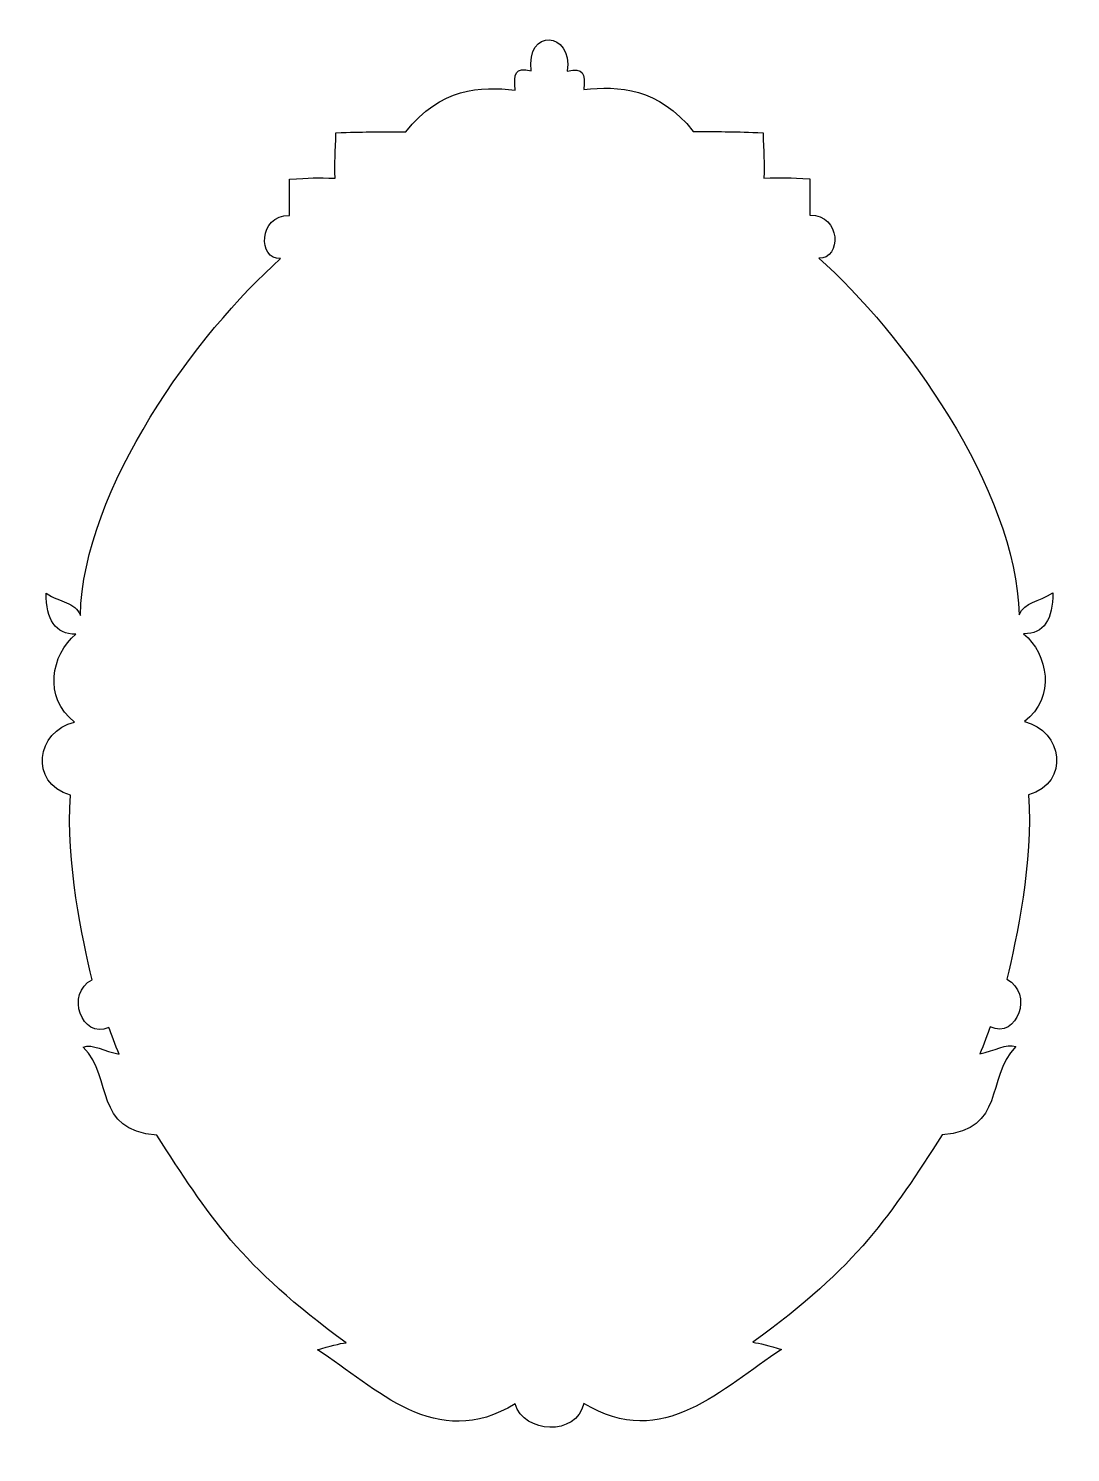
# Model space of a CAD drawing. Header units: centimetres. Extents: x -7.3 to 5.3, y -5.4 to 11.9.
import ezdxf

# ---------------------------------------------------------------- set-up
doc = ezdxf.new("R2010")
doc.units = ezdxf.units.CM
doc.header["$MEASUREMENT"] = 0
doc.layers.add('Layer 1', color=7, linetype='Continuous')

msp = doc.modelspace()

# ---------------------------------------------------------------- linework, layer by layer
at = {"layer": 'Layer 1', "color": 234}
msp.add_open_spline([(-1.19782, 11.36092), (-1.39341, 11.40744), (-1.4105, 11.32713), (-1.39025, 11.12794), (-1.39025, 11.12794), (-1.81143, 11.17416), (-2.29117, 11.15691), (-2.71699, 10.62145), (-2.71699, 10.62145), (-3.10115, 10.61879), (-3.20332, 10.62432), (-3.56266, 10.61132), (-3.56266, 10.61132), (-3.56669, 10.37636), (-3.57976, 10.24774), (-3.57279, 10.05925), (-3.57279, 10.05925), (-3.79171, 10.07076), (-3.87347, 10.06254), (-4.12476, 10.04912), (-4.12476, 10.04912), (-4.12476, 10.04912), (-4.12476, 9.60848), (-4.12476, 9.60848), (-4.12476, 9.60848), (-4.50569, 9.61431), (-4.50702, 9.0719), (-4.2311, 9.0868), (-4.2311, 9.0868), (-5.24108, 8.19527), (-6.62387, 6.29597), (-6.65671, 4.76647), (-6.65671, 4.76647), (-6.72578, 4.93494), (-6.89509, 4.91621), (-7.07195, 5.03491), (-7.07195, 5.03491), (-7.06999, 4.71825), (-6.96287, 4.53516), (-6.71241, 4.53855), (-6.71241, 4.53855), (-7.00833, 4.29336), (-7.10969, 3.77035), (-6.72759, 3.47493), (-6.72759, 3.47493), (-7.18993, 3.36604), (-7.28552, 2.73899), (-6.77823, 2.58858), (-6.77823, 2.58858), (-6.83149, 1.77114), (-6.63182, 0.8429), (-6.51491, 0.35498), (-6.51491, 0.35498), (-6.83955, 0.19276), (-6.64188, -0.37629), (-6.31235, -0.22241), (-6.31235, -0.22241), (-6.281, -0.28999), (-6.23638, -0.44702), (-6.18575, -0.54656), (-6.18575, -0.54656), (-6.36795, -0.51394), (-6.50725, -0.41743), (-6.62125, -0.46046), (-6.62125, -0.46046), (-6.24889, -0.85298), (-6.50474, -1.46496), (-5.73, -1.52915), (-5.73, -1.52915), (-5.11571, -2.48537), (-4.71613, -3.11831), (-3.43605, -4.04132), (-3.43605, -4.04132), (-3.51788, -4.05137), (-3.64092, -4.08018), (-3.78546, -4.12742), (-3.78546, -4.12742), (-3.06796, -4.58882), (-2.3506, -5.37054), (-1.39023, -4.78079), (-1.39023, -4.78079), (-1.28719, -5.14201), (-0.64953, -5.17935), (-0.55975, -4.77573), (-0.55975, -4.77573), (0.40062, -5.36548), (1.11798, -4.58376), (1.83548, -4.12236), (1.83548, -4.12236), (1.69094, -4.07511), (1.5679, -4.04631), (1.48607, -4.03626), (1.48607, -4.03626), (2.76615, -3.11325), (3.16573, -2.4803), (3.78002, -1.52409), (3.78002, -1.52409), (4.55476, -1.45991), (4.29891, -0.84792), (4.67127, -0.4554), (4.67127, -0.4554), (4.55727, -0.41237), (4.41797, -0.50888), (4.23577, -0.5415), (4.23577, -0.5415), (4.2864, -0.44195), (4.33102, -0.28493), (4.36237, -0.21735), (4.36237, -0.21735), (4.69189, -0.37122), (4.88957, 0.19782), (4.56493, 0.36004), (4.56493, 0.36004), (4.68184, 0.84796), (4.88151, 1.7762), (4.82825, 2.59364), (4.82825, 2.59364), (5.33554, 2.74405), (5.23995, 3.3711), (4.77761, 3.47999), (4.77761, 3.47999), (5.1597, 3.77541), (5.0634, 4.29842), (4.76748, 4.54361), (4.76748, 4.54361), (5.01794, 4.54022), (5.11999, 4.7233), (5.12195, 5.03997), (5.12195, 5.03997), (4.94509, 4.92127), (4.78084, 4.94), (4.71177, 4.77153), (4.71177, 4.77153), (4.67893, 6.30103), (3.29614, 8.20033), (2.28616, 9.09186), (2.28616, 9.09186), (2.56208, 9.07697), (2.56075, 9.61938), (2.17982, 9.61354), (2.17982, 9.61354), (2.17982, 9.61354), (2.17982, 10.05418), (2.17982, 10.05418), (2.17982, 10.05418), (1.92853, 10.0676), (1.84171, 10.07075), (1.62279, 10.05924), (1.62279, 10.05924), (1.62976, 10.24773), (1.6167, 10.37635), (1.61266, 10.61131), (1.61266, 10.61131), (1.25332, 10.62431), (1.15115, 10.62384), (0.76699, 10.6265), (0.76699, 10.6265), (0.34117, 11.16196), (-0.13858, 11.1792), (-0.55975, 11.13299), (-0.55975, 11.13299), (-0.53949, 11.33218), (-0.56419, 11.40236), (-0.75977, 11.35584), (-0.75977, 11.35584), (-0.69253, 11.84707), (-1.26317, 11.87339), (-1.19781, 11.36093), (-1.19781, 11.36093), (-1.19781, 11.36093), (-1.19782, 11.36092), (-1.19782, 11.36092)], degree=3, knots=[0, 0, 0, 0, 0.02272727, 0.02272727, 0.02272727, 0.02272727, 0.04545455, 0.04545455, 0.04545455, 0.04545455, 0.06818182, 0.06818182, 0.06818182, 0.06818182, 0.09090909, 0.09090909, 0.09090909, 0.09090909, 0.11363636, 0.11363636, 0.11363636, 0.11363636, 0.13636364, 0.13636364, 0.13636364, 0.13636364, 0.15909091, 0.15909091, 0.15909091, 0.15909091, 0.18181818, 0.18181818, 0.18181818, 0.18181818, 0.20454545, 0.20454545, 0.20454545, 0.20454545, 0.22727273, 0.22727273, 0.22727273, 0.22727273, 0.25, 0.25, 0.25, 0.25, 0.27272727, 0.27272727, 0.27272727, 0.27272727, 0.29545455, 0.29545455, 0.29545455, 0.29545455, 0.31818182, 0.31818182, 0.31818182, 0.31818182, 0.34090909, 0.34090909, 0.34090909, 0.34090909, 0.36363636, 0.36363636, 0.36363636, 0.36363636, 0.38636364, 0.38636364, 0.38636364, 0.38636364, 0.40909091, 0.40909091, 0.40909091, 0.40909091, 0.43181818, 0.43181818, 0.43181818, 0.43181818, 0.45454545, 0.45454545, 0.45454545, 0.45454545, 0.47727273, 0.47727273, 0.47727273, 0.47727273, 0.5, 0.5, 0.5, 0.5, 0.52272727, 0.52272727, 0.52272727, 0.52272727, 0.54545455, 0.54545455, 0.54545455, 0.54545455, 0.56818182, 0.56818182, 0.56818182, 0.56818182, 0.59090909, 0.59090909, 0.59090909, 0.59090909, 0.61363636, 0.61363636, 0.61363636, 0.61363636, 0.63636364, 0.63636364, 0.63636364, 0.63636364, 0.65909091, 0.65909091, 0.65909091, 0.65909091, 0.68181818, 0.68181818, 0.68181818, 0.68181818, 0.70454545, 0.70454545, 0.70454545, 0.70454545, 0.72727273, 0.72727273, 0.72727273, 0.72727273, 0.75, 0.75, 0.75, 0.75, 0.77272727, 0.77272727, 0.77272727, 0.77272727, 0.79545455, 0.79545455, 0.79545455, 0.79545455, 0.81818182, 0.81818182, 0.81818182, 0.81818182, 0.84090909, 0.84090909, 0.84090909, 0.84090909, 0.86363636, 0.86363636, 0.86363636, 0.86363636, 0.88636364, 0.88636364, 0.88636364, 0.88636364, 0.90909091, 0.90909091, 0.90909091, 0.90909091, 0.93181818, 0.93181818, 0.93181818, 0.93181818, 0.95454545, 0.95454545, 0.95454545, 0.95454545, 1, 1, 1, 1], dxfattribs=at)

doc.saveas('drawing.dxf')
